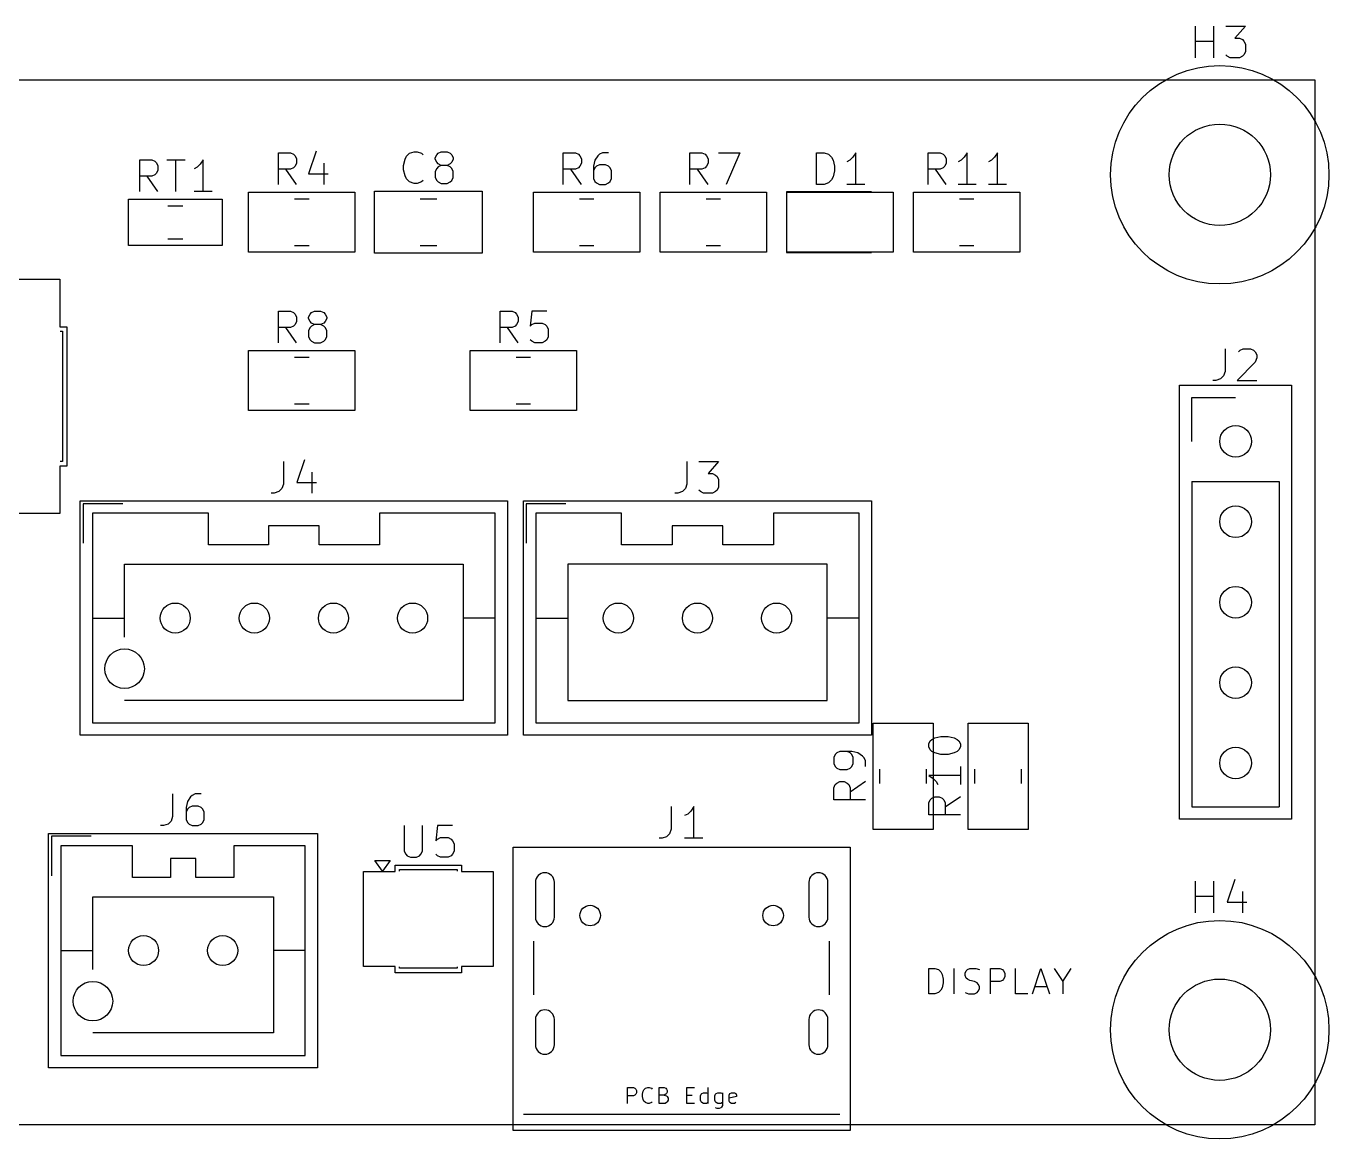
# Model space of a CAD drawing. Header units: millimetres. Extents: x -15 to 128, y -8 to 40.
# Drawn here: x 87.29 to 128.45, y -0.45 to 34.7 of the extents above; entities that cross this region are included whole.
import ezdxf

# ---------------------------------------------------------------- set-up
doc = ezdxf.new("R2010")
doc.units = ezdxf.units.MM
for name, color, linetype, true_color in [('Edge.Cuts', 254, 'CONTINUOUS', 0xd0d2cd), ('F.Courtyard', 6, 'CONTINUOUS', 0xff26e2), ('F.Silkscreen', 41, 'CONTINUOUS', 0xf2eda1), ('User.Drawings', 9, 'CONTINUOUS', 0xc2c2c2)]:
    doc.layers.add(name, color=color, linetype=linetype, true_color=true_color)

msp = doc.modelspace()

# ---------------------------------------------------------------- linework, layer by layer
at = {"layer": 'Edge.Cuts', "linetype": 'CONTINUOUS'}
for p, q in [((0, 33), (128, 33)), ((128, 33), (128, 0)), ((103.38, 7.655), (103.38, 6.555)), ((103.98, 6.555), (103.98, 7.655)), ((112.02, 7.655), (112.02, 6.555)), ((112.62, 6.555), (112.62, 7.655)), ((103.38, 3.325), (103.38, 2.525)), ((103.98, 2.525), (103.98, 3.325)), ((112.02, 3.325), (112.02, 2.525)), ((112.62, 2.525), (112.62, 3.325)), ((128, 0), (0, 0))]:
    msp.add_line(p, q, dxfattribs=at)
at = {"layer": 'Edge.Cuts'}
for centre, radius in [((125, 30), 1.599999), ((125.5, 21.58), 0.5), ((125.5, 19.04), 0.5), ((125.5, 16.5), 0.5), ((92, 16), 0.475), ((94.5, 16), 0.475), ((97, 16), 0.475), ((99.5, 16), 0.475), ((106, 16), 0.475), ((108.5, 16), 0.475), ((111, 16), 0.475), ((90.4, 14.4), 0.624999), ((125.5, 13.96), 0.5), ((125.5, 11.42), 0.5), ((105.11, 6.605), 0.324999), ((110.89, 6.605), 0.324999), ((91, 5.5), 0.475), ((93.5, 5.5), 0.475), ((125, 3), 1.599999), ((89.4, 3.9), 0.624999)]:
    msp.add_circle(centre, radius, dxfattribs=at)
for centre, start, end in [((103.68, 7.655), 0, 180), ((112.32, 7.655), 0, 180), ((103.68, 6.555), -180, 0), ((112.32, 6.555), -180, 0), ((103.68, 3.325), 0, 180), ((112.32, 3.325), 0, 180), ((103.68, 2.525), -180, 0), ((112.32, 2.525), -180, 0)]:
    msp.add_arc(centre, 0.3, start, end, dxfattribs=at)
at = {"layer": 'F.Courtyard', "linetype": 'CONTINUOUS'}
for p, q in [((90.52, 29.23), (93.48, 29.23)), ((90.52, 27.77), (90.52, 29.23)), ((93.48, 29.23), (93.48, 27.77)), ((94.32, 29.45), (97.68, 29.45)), ((94.32, 27.55), (94.32, 29.45)), ((97.68, 29.45), (97.68, 27.55)), ((98.3, 29.48), (101.7, 29.48)), ((98.3, 27.52), (98.3, 29.48)), ((101.7, 29.48), (101.7, 27.52)), ((103.32, 29.45), (106.68, 29.45)), ((103.32, 27.55), (103.32, 29.45)), ((106.68, 29.45), (106.68, 27.55)), ((107.32, 29.45), (110.68, 29.45)), ((107.32, 27.55), (107.32, 29.45)), ((110.68, 29.45), (110.68, 27.55)), ((111.32, 29.45), (114.68, 29.45)), ((111.32, 27.55), (111.32, 29.45)), ((114.68, 29.45), (114.68, 27.55)), ((115.32, 29.45), (118.68, 29.45)), ((115.32, 27.55), (115.32, 29.45)), ((118.68, 29.45), (118.68, 27.55)), ((93.48, 27.77), (90.52, 27.77)), ((97.68, 27.55), (94.32, 27.55)), ((101.7, 27.52), (98.3, 27.52)), ((106.68, 27.55), (103.32, 27.55)), ((110.68, 27.55), (107.32, 27.55)), ((114.68, 27.55), (111.32, 27.55)), ((118.68, 27.55), (115.32, 27.55)), ((79.64, 26.7), (88.36, 26.7)), ((88.36, 26.7), (88.36, 25.2)), ((88.36, 25.2), (88.58, 25.2)), ((88.58, 25.2), (88.58, 20.8)), ((94.32, 24.45), (97.68, 24.45)), ((94.32, 22.55), (94.32, 24.45)), ((97.68, 24.45), (97.68, 22.55)), ((101.32, 24.45), (104.68, 24.45)), ((101.32, 22.55), (101.32, 24.45)), ((104.68, 24.45), (104.68, 22.55)), ((123.73, 23.35), (127.27, 23.35)), ((123.73, 9.65), (123.73, 23.35)), ((127.27, 23.35), (127.27, 9.65)), ((97.68, 22.55), (94.32, 22.55)), ((104.68, 22.55), (101.32, 22.55)), ((88.36, 20.8), (88.36, 19.3)), ((88.58, 20.8), (88.36, 20.8)), ((89, 19.7), (102.5, 19.7)), ((89, 12.3), (89, 19.7)), ((102.5, 19.7), (102.5, 12.3)), ((103, 19.7), (114, 19.7)), ((103, 12.3), (103, 19.7)), ((114, 19.7), (114, 12.3)), ((88.36, 19.3), (79.64, 19.3)), ((114.05, 12.68), (115.95, 12.68)), ((114.05, 9.32), (114.05, 12.68)), ((115.95, 12.68), (115.95, 9.32)), ((117.05, 12.68), (118.95, 12.68)), ((117.05, 9.32), (117.05, 12.68)), ((118.95, 12.68), (118.95, 9.32)), ((102.5, 12.3), (89, 12.3)), ((114, 12.3), (103, 12.3)), ((127.27, 9.65), (123.73, 9.65)), ((88, 9.2), (96.5, 9.2)), ((88, 1.8), (88, 9.2)), ((96.5, 9.2), (96.5, 1.8)), ((115.95, 9.32), (114.05, 9.32)), ((118.95, 9.32), (117.05, 9.32)), ((102.68, 8.76), (113.32, 8.76)), ((102.68, -0.18), (102.68, 8.76)), ((113.32, 8.76), (113.32, -0.18)), ((97.95, 8), (98.95, 8)), ((97.95, 5), (97.95, 8)), ((98.95, 8.2), (101.05, 8.2)), ((98.95, 8), (98.95, 8.2)), ((101.05, 8.2), (101.05, 8)), ((101.05, 8), (102.05, 8)), ((102.05, 8), (102.05, 5)), ((103.38, 7.655), (103.38, 6.555)), ((103.98, 6.555), (103.98, 7.655)), ((112.02, 7.655), (112.02, 6.555)), ((112.62, 6.555), (112.62, 7.655)), ((98.95, 5), (97.95, 5)), ((98.95, 4.8), (98.95, 5)), ((101.05, 5), (101.05, 4.8)), ((102.05, 5), (101.05, 5)), ((101.05, 4.8), (98.95, 4.8)), ((103.38, 3.325), (103.38, 2.525)), ((103.98, 2.525), (103.98, 3.325)), ((112.02, 3.325), (112.02, 2.525)), ((112.62, 2.525), (112.62, 3.325)), ((96.5, 1.8), (88, 1.8)), ((113.32, -0.18), (102.68, -0.18))]:
    msp.add_line(p, q, dxfattribs=at)
at = {"layer": 'F.Courtyard'}
for centre, radius in [((125, 30), 3.45), ((125, 30), 1.599999), ((125.5, 21.58), 0.5), ((125.5, 19.04), 0.5), ((125.5, 16.5), 0.5), ((92, 16), 0.475), ((94.5, 16), 0.475), ((97, 16), 0.475), ((99.5, 16), 0.475), ((106, 16), 0.475), ((108.5, 16), 0.475), ((111, 16), 0.475), ((90.4, 14.4), 0.624999), ((125.5, 13.96), 0.5), ((125.5, 11.42), 0.5), ((105.11, 6.605), 0.324999), ((110.89, 6.605), 0.324999), ((125, 3), 3.45), ((91, 5.5), 0.475), ((93.5, 5.5), 0.475), ((125, 3), 1.599999), ((89.4, 3.9), 0.624999)]:
    msp.add_circle(centre, radius, dxfattribs=at)
for centre, start, end in [((103.68, 7.655), 0, 180), ((112.32, 7.655), 0, 180), ((103.68, 6.555), -180, 0), ((112.32, 6.555), -180, 0), ((103.68, 3.325), 0, 180), ((112.32, 3.325), 0, 180), ((103.68, 2.525), -180, 0), ((112.32, 2.525), -180, 0)]:
    msp.add_arc(centre, 0.3, start, end, dxfattribs=at)
at = {"layer": 'F.Silkscreen', "linetype": 'CONTINUOUS'}
for p, q in [((124.238095, 33.695181), (124.238095, 34.695181)), ((124.809523, 33.695181), (124.809523, 34.695181)), ((125.190476, 34.695181), (125.809523, 34.695181)), ((125.809523, 34.695181), (125.47619, 34.314229)), ((124.238095, 34.218991), (124.809523, 34.218991)), ((125.47619, 34.314229), (125.619047, 34.314229)), ((125.619047, 34.314229), (125.714285, 34.26661)), ((125.714285, 34.26661), (125.761904, 34.218991)), ((125.761904, 34.218991), (125.809523, 34.123753)), ((125.238095, 33.7428), (125.190476, 33.79042)), ((125.761904, 33.79042), (125.714285, 33.7428)), ((125.809523, 33.885658), (125.761904, 33.79042)), ((125.809523, 34.123753), (125.809523, 33.885658)), ((125.333333, 33.695181), (125.238095, 33.7428)), ((125.619047, 33.695181), (125.333333, 33.695181)), ((125.714285, 33.7428), (125.619047, 33.695181)), ((90.880952, 29.475181), (90.880952, 30.475181)), ((90.880952, 30.475181), (91.261904, 30.475181)), ((91.261904, 30.475181), (91.357142, 30.427562)), ((91.738095, 30.475181), (92.309523, 30.475181)), ((92.023809, 29.475181), (92.023809, 30.475181)), ((92.880952, 30.475181), (92.785714, 30.332324)), ((92.880952, 29.475181), (92.880952, 30.475181)), ((95.261905, 29.695181), (95.261905, 30.695181)), ((95.261905, 30.695181), (95.642857, 30.695181)), ((95.642857, 30.695181), (95.738095, 30.647562)), ((95.738095, 30.647562), (95.785714, 30.599943)), ((95.785714, 30.599943), (95.833333, 30.504705)), ((95.833333, 30.504705), (95.833333, 30.361848)), ((96.452381, 30.7428), (96.214286, 30.028515)), ((99.214286, 30.29661), (99.261905, 30.487086)), ((99.261905, 30.487086), (99.309524, 30.582324)), ((99.309524, 30.582324), (99.404762, 30.677562)), ((99.404762, 30.677562), (99.547619, 30.725181)), ((99.547619, 30.725181), (99.642857, 30.725181)), ((99.642857, 30.725181), (99.785714, 30.677562)), ((99.785714, 30.677562), (99.833333, 30.629943)), ((100.214286, 30.534705), (100.261905, 30.629943)), ((100.214286, 30.487086), (100.214286, 30.534705)), ((100.261905, 30.391848), (100.214286, 30.487086)), ((100.261905, 30.629943), (100.309524, 30.677562)), ((100.309524, 30.677562), (100.404762, 30.725181)), ((100.404762, 30.725181), (100.595238, 30.725181)), ((100.595238, 30.725181), (100.690476, 30.677562)), ((100.690476, 30.677562), (100.738095, 30.629943)), ((100.738095, 30.629943), (100.785714, 30.534705)), ((100.785714, 30.487086), (100.738095, 30.391848)), ((100.785714, 30.534705), (100.785714, 30.487086)), ((104.261905, 29.695181), (104.261905, 30.695181)), ((104.261905, 30.695181), (104.642857, 30.695181)), ((104.642857, 30.695181), (104.738095, 30.647562)), ((104.738095, 30.647562), (104.785714, 30.599943)), ((104.785714, 30.599943), (104.833333, 30.504705)), ((104.833333, 30.504705), (104.833333, 30.361848)), ((105.357143, 30.599943), (105.261905, 30.457086)), ((105.404762, 30.647562), (105.357143, 30.599943)), ((105.5, 30.695181), (105.404762, 30.647562)), ((105.690476, 30.695181), (105.5, 30.695181)), ((108.261905, 29.695181), (108.261905, 30.695181)), ((108.261905, 30.695181), (108.642857, 30.695181)), ((108.642857, 30.695181), (108.738095, 30.647562)), ((108.738095, 30.647562), (108.785714, 30.599943)), ((108.785714, 30.599943), (108.833333, 30.504705)), ((108.833333, 30.504705), (108.833333, 30.361848)), ((109.166667, 30.695181), (109.833333, 30.695181)), ((109.833333, 30.695181), (109.404762, 29.695181)), ((112.261905, 29.695181), (112.261905, 30.695181)), ((112.261905, 30.695181), (112.5, 30.695181)), ((112.5, 30.695181), (112.642857, 30.647562)), ((112.642857, 30.647562), (112.738095, 30.552324)), ((112.738095, 30.552324), (112.785714, 30.457086)), ((113.404762, 30.552324), (113.309524, 30.457086)), ((113.5, 30.695181), (113.404762, 30.552324)), ((113.5, 29.695181), (113.5, 30.695181)), ((115.785714, 29.695181), (115.785714, 30.695181)), ((115.785714, 30.695181), (116.166666, 30.695181)), ((116.166666, 30.695181), (116.261904, 30.647562)), ((116.261904, 30.647562), (116.309523, 30.599943)), ((116.309523, 30.599943), (116.357142, 30.504705)), ((116.357142, 30.504705), (116.357142, 30.361848)), ((116.928571, 30.552324), (116.833333, 30.457086)), ((117.023809, 30.695181), (116.928571, 30.552324)), ((117.023809, 29.695181), (117.023809, 30.695181)), ((117.880952, 30.552324), (117.785714, 30.457086)), ((117.97619, 30.695181), (117.880952, 30.552324)), ((117.97619, 29.695181), (117.97619, 30.695181)), ((91.357142, 30.427562), (91.404761, 30.379943)), ((91.404761, 30.379943), (91.45238, 30.284705)), ((91.45238, 30.141848), (91.404761, 30.04661)), ((91.45238, 30.284705), (91.45238, 30.141848)), ((92.690476, 30.237086), (92.595238, 30.189467)), ((92.785714, 30.332324), (92.690476, 30.237086)), ((95.642857, 30.171372), (95.261905, 30.171372)), ((95.833333, 29.695181), (95.5, 30.171372)), ((95.738095, 30.218991), (95.642857, 30.171372)), ((95.785714, 30.26661), (95.738095, 30.218991)), ((95.833333, 30.361848), (95.785714, 30.26661)), ((96.690476, 30.361848), (96.690476, 29.695181)), ((99.214286, 30.153753), (99.214286, 30.29661)), ((99.261905, 29.963277), (99.214286, 30.153753)), ((100.261905, 30.201372), (100.214286, 30.106134)), ((100.214286, 30.106134), (100.214286, 29.915658)), ((100.309524, 30.344229), (100.261905, 30.391848)), ((100.309524, 30.248991), (100.261905, 30.201372)), ((100.404762, 30.29661), (100.309524, 30.344229)), ((100.404762, 30.29661), (100.309524, 30.248991)), ((100.595238, 30.29661), (100.404762, 30.29661)), ((100.690476, 30.344229), (100.595238, 30.29661)), ((100.690476, 30.248991), (100.595238, 30.29661)), ((100.738095, 30.391848), (100.690476, 30.344229)), ((100.738095, 30.201372), (100.690476, 30.248991)), ((100.785714, 30.106134), (100.738095, 30.201372)), ((100.785714, 29.915658), (100.785714, 30.106134)), ((104.642857, 30.171372), (104.261905, 30.171372)), ((104.833333, 29.695181), (104.5, 30.171372)), ((104.738095, 30.218991), (104.642857, 30.171372)), ((104.785714, 30.26661), (104.738095, 30.218991)), ((104.833333, 30.361848), (104.785714, 30.26661)), ((105.261905, 30.457086), (105.214286, 30.26661)), ((105.214286, 30.26661), (105.214286, 29.885658)), ((105.261905, 30.218991), (105.214286, 30.123753)), ((105.309524, 30.26661), (105.261905, 30.218991)), ((105.404762, 30.314229), (105.309524, 30.26661)), ((105.595238, 30.314229), (105.404762, 30.314229)), ((105.690476, 30.26661), (105.595238, 30.314229)), ((105.738095, 30.218991), (105.690476, 30.26661)), ((105.785714, 30.123753), (105.738095, 30.218991)), ((105.785714, 29.885658), (105.785714, 30.123753)), ((108.642857, 30.171372), (108.261905, 30.171372)), ((108.833333, 29.695181), (108.5, 30.171372)), ((108.738095, 30.218991), (108.642857, 30.171372)), ((108.785714, 30.26661), (108.738095, 30.218991)), ((108.833333, 30.361848), (108.785714, 30.26661)), ((112.785714, 30.457086), (112.833333, 30.26661)), ((112.833333, 30.123753), (112.785714, 29.933277)), ((112.833333, 30.26661), (112.833333, 30.123753)), ((113.309524, 30.457086), (113.214286, 30.409467)), ((116.166666, 30.171372), (115.785714, 30.171372)), ((116.357142, 29.695181), (116.023809, 30.171372)), ((116.261904, 30.218991), (116.166666, 30.171372)), ((116.309523, 30.26661), (116.261904, 30.218991)), ((116.357142, 30.361848), (116.309523, 30.26661)), ((116.833333, 30.457086), (116.738095, 30.409467)), ((117.785714, 30.457086), (117.690476, 30.409467)), ((91.261904, 29.951372), (90.880952, 29.951372)), ((91.45238, 29.475181), (91.119047, 29.951372)), ((91.357142, 29.998991), (91.261904, 29.951372)), ((91.404761, 30.04661), (91.357142, 29.998991)), ((96.214286, 30.028515), (96.833333, 30.028515)), ((99.309524, 29.868039), (99.261905, 29.963277)), ((99.404762, 29.7728), (99.309524, 29.868039)), ((99.547619, 29.725181), (99.404762, 29.7728)), ((99.642857, 29.725181), (99.547619, 29.725181)), ((99.785714, 29.7728), (99.642857, 29.725181)), ((99.833333, 29.82042), (99.785714, 29.7728)), ((100.214286, 29.915658), (100.261905, 29.82042)), ((100.261905, 29.82042), (100.309524, 29.7728)), ((100.309524, 29.7728), (100.404762, 29.725181)), ((100.404762, 29.725181), (100.595238, 29.725181)), ((100.595238, 29.725181), (100.690476, 29.7728)), ((100.690476, 29.7728), (100.738095, 29.82042)), ((100.738095, 29.82042), (100.785714, 29.915658)), ((105.214286, 29.885658), (105.261905, 29.79042)), ((105.261905, 29.79042), (105.309524, 29.7428)), ((105.309524, 29.7428), (105.404762, 29.695181)), ((105.404762, 29.695181), (105.595238, 29.695181)), ((105.595238, 29.695181), (105.690476, 29.7428)), ((105.690476, 29.7428), (105.738095, 29.79042)), ((105.738095, 29.79042), (105.785714, 29.885658)), ((112.5, 29.695181), (112.261905, 29.695181)), ((112.642857, 29.7428), (112.5, 29.695181)), ((112.738095, 29.838039), (112.642857, 29.7428)), ((112.785714, 29.933277), (112.738095, 29.838039)), ((113.785714, 29.695181), (113.214286, 29.695181)), ((117.309523, 29.695181), (116.738095, 29.695181)), ((118.261904, 29.695181), (117.690476, 29.695181)), ((93.166666, 29.475181), (92.595238, 29.475181)), ((95.772936, 29.235), (96.227064, 29.235)), ((99.738748, 29.235), (100.261252, 29.235)), ((104.772936, 29.235), (105.227064, 29.235)), ((108.772936, 29.235), (109.227064, 29.235)), ((111.315, 29.46), (111.315, 27.54)), ((114, 29.46), (111.315, 29.46)), ((116.772936, 29.235), (117.227064, 29.235)), ((91.762742, 29.0225), (92.237258, 29.0225)), ((91.762742, 27.9775), (92.237258, 27.9775)), ((95.772936, 27.765), (96.227064, 27.765)), ((99.738748, 27.765), (100.261252, 27.765)), ((104.772936, 27.765), (105.227064, 27.765)), ((108.772936, 27.765), (109.227064, 27.765)), ((116.772936, 27.765), (117.227064, 27.765)), ((111.315, 27.54), (114, 27.54)), ((95.261905, 24.695181), (95.261905, 25.695181)), ((95.261905, 25.695181), (95.642857, 25.695181)), ((95.642857, 25.695181), (95.738095, 25.647562)), ((95.738095, 25.647562), (95.785714, 25.599943)), ((95.785714, 25.599943), (95.833333, 25.504705)), ((96.214286, 25.504705), (96.261905, 25.599943)), ((96.261905, 25.599943), (96.309524, 25.647562)), ((96.309524, 25.647562), (96.404762, 25.695181)), ((96.404762, 25.695181), (96.595238, 25.695181)), ((96.595238, 25.695181), (96.690476, 25.647562)), ((96.690476, 25.647562), (96.738095, 25.599943)), ((96.738095, 25.599943), (96.785714, 25.504705)), ((102.261905, 24.695181), (102.261905, 25.695181)), ((102.261905, 25.695181), (102.642857, 25.695181)), ((102.642857, 25.695181), (102.738095, 25.647562)), ((102.738095, 25.647562), (102.785714, 25.599943)), ((102.785714, 25.599943), (102.833333, 25.504705)), ((103.261905, 25.695181), (103.214286, 25.218991)), ((103.738095, 25.695181), (103.261905, 25.695181)), ((95.642857, 25.171372), (95.261905, 25.171372)), ((95.833333, 24.695181), (95.5, 25.171372)), ((95.738095, 25.218991), (95.642857, 25.171372)), ((95.785714, 25.26661), (95.738095, 25.218991)), ((95.833333, 25.361848), (95.785714, 25.26661)), ((95.833333, 25.504705), (95.833333, 25.361848)), ((96.214286, 25.457086), (96.214286, 25.504705)), ((96.261905, 25.361848), (96.214286, 25.457086)), ((96.261905, 25.171372), (96.214286, 25.076134)), ((96.309524, 25.314229), (96.261905, 25.361848)), ((96.309524, 25.218991), (96.261905, 25.171372)), ((96.404762, 25.26661), (96.309524, 25.314229)), ((96.404762, 25.26661), (96.309524, 25.218991)), ((96.595238, 25.26661), (96.404762, 25.26661)), ((96.690476, 25.314229), (96.595238, 25.26661)), ((96.690476, 25.218991), (96.595238, 25.26661)), ((96.738095, 25.361848), (96.690476, 25.314229)), ((96.738095, 25.171372), (96.690476, 25.218991)), ((96.785714, 25.457086), (96.738095, 25.361848)), ((96.785714, 25.076134), (96.738095, 25.171372)), ((96.785714, 25.504705), (96.785714, 25.457086)), ((102.642857, 25.171372), (102.261905, 25.171372)), ((102.833333, 24.695181), (102.5, 25.171372)), ((102.738095, 25.218991), (102.642857, 25.171372)), ((102.785714, 25.26661), (102.738095, 25.218991)), ((102.833333, 25.361848), (102.785714, 25.26661)), ((102.833333, 25.504705), (102.833333, 25.361848)), ((103.214286, 25.218991), (103.261905, 25.26661)), ((103.261905, 25.26661), (103.357143, 25.314229)), ((103.357143, 25.314229), (103.595238, 25.314229)), ((103.595238, 25.314229), (103.690476, 25.26661)), ((103.690476, 25.26661), (103.738095, 25.218991)), ((103.738095, 25.218991), (103.785714, 25.123753)), ((103.785714, 25.123753), (103.785714, 24.885658)), ((88.37, 25.06), (88.435, 25.06)), ((88.435, 25.06), (88.435, 20.94)), ((96.214286, 25.076134), (96.214286, 24.885658)), ((96.214286, 24.885658), (96.261905, 24.79042)), ((96.261905, 24.79042), (96.309524, 24.7428)), ((96.309524, 24.7428), (96.404762, 24.695181)), ((96.595238, 24.695181), (96.690476, 24.7428)), ((96.690476, 24.7428), (96.738095, 24.79042)), ((96.738095, 24.79042), (96.785714, 24.885658)), ((96.785714, 24.885658), (96.785714, 25.076134)), ((103.261905, 24.7428), (103.214286, 24.79042)), ((103.357143, 24.695181), (103.261905, 24.7428)), ((103.690476, 24.7428), (103.595238, 24.695181)), ((103.738095, 24.79042), (103.690476, 24.7428)), ((103.785714, 24.885658), (103.738095, 24.79042)), ((96.404762, 24.695181), (96.595238, 24.695181)), ((103.595238, 24.695181), (103.357143, 24.695181)), ((125.166666, 24.505181), (125.166666, 23.790896)), ((125.595238, 24.409943), (125.642857, 24.457562)), ((125.642857, 24.457562), (125.738095, 24.505181)), ((125.738095, 24.505181), (125.97619, 24.505181)), ((125.97619, 24.505181), (126.071428, 24.457562)), ((126.071428, 24.457562), (126.119047, 24.409943)), ((126.119047, 24.409943), (126.166666, 24.314705)), ((126.166666, 24.314705), (126.166666, 24.219467)), ((95.772936, 24.235), (96.227064, 24.235)), ((102.772936, 24.235), (103.227064, 24.235)), ((126.119047, 24.07661), (125.547619, 23.505181)), ((126.166666, 24.219467), (126.119047, 24.07661)), ((124.880952, 23.505181), (124.785714, 23.505181)), ((125.023809, 23.5528), (124.880952, 23.505181)), ((125.119047, 23.648039), (125.023809, 23.5528)), ((125.166666, 23.790896), (125.119047, 23.648039)), ((125.547619, 23.505181), (126.166666, 23.505181)), ((95.772936, 22.765), (96.227064, 22.765)), ((102.772936, 22.765), (103.227064, 22.765)), ((124.12, 22.96), (125.5, 22.96)), ((124.12, 21.58), (124.12, 22.96)), ((96.083333, 20.9928), (95.845238, 20.278515)), ((88.435, 20.94), (88.37, 20.94)), ((95.416666, 20.945181), (95.416666, 20.230896)), ((96.321428, 20.611848), (96.321428, 19.945181)), ((108.166666, 20.945181), (108.166666, 20.230896)), ((108.547619, 20.945181), (109.166666, 20.945181)), ((109.166666, 20.945181), (108.833333, 20.564229)), ((95.416666, 20.230896), (95.369047, 20.088039)), ((95.845238, 20.278515), (96.464285, 20.278515)), ((108.166666, 20.230896), (108.119047, 20.088039)), ((108.833333, 20.564229), (108.97619, 20.564229)), ((108.97619, 20.564229), (109.071428, 20.51661)), ((109.071428, 20.51661), (109.119047, 20.468991)), ((109.119047, 20.468991), (109.166666, 20.373753)), ((109.166666, 20.373753), (109.166666, 20.135658)), ((124.12, 20.31), (124.12, 10.04)), ((124.12, 20.31), (126.88, 20.31)), ((126.88, 20.31), (126.88, 10.04)), ((95.130952, 19.945181), (95.035714, 19.945181)), ((95.273809, 19.9928), (95.130952, 19.945181)), ((95.369047, 20.088039), (95.273809, 19.9928)), ((107.880952, 19.945181), (107.785714, 19.945181)), ((108.023809, 19.9928), (107.880952, 19.945181)), ((108.119047, 20.088039), (108.023809, 19.9928)), ((108.595238, 19.9928), (108.547619, 20.04042)), ((108.690476, 19.945181), (108.595238, 19.9928)), ((108.97619, 19.945181), (108.690476, 19.945181)), ((109.071428, 19.9928), (108.97619, 19.945181)), ((109.119047, 20.04042), (109.071428, 19.9928)), ((109.166666, 20.135658), (109.119047, 20.04042)), ((89.09, 19.61), (89.09, 18.36)), ((90.34, 19.61), (89.09, 19.61)), ((103.09, 19.61), (103.09, 18.36)), ((104.34, 19.61), (103.09, 19.61)), ((89.39, 19.31), (89.39, 12.69)), ((93.05, 19.31), (89.39, 19.31)), ((93.05, 18.31), (93.05, 19.31)), ((98.45, 19.31), (98.45, 18.31)), ((102.11, 19.31), (98.45, 19.31)), ((102.11, 12.69), (102.11, 19.31)), ((103.39, 19.31), (103.39, 12.69)), ((106.1, 19.31), (103.39, 19.31)), ((106.1, 18.31), (106.1, 19.31)), ((110.9, 19.31), (110.9, 18.31)), ((113.61, 19.31), (110.9, 19.31)), ((113.61, 12.69), (113.61, 19.31)), ((94.95, 18.91), (94.95, 18.31)), ((96.55, 18.91), (94.95, 18.91)), ((96.55, 18.31), (96.55, 18.91)), ((107.7, 18.91), (107.7, 18.31)), ((109.3, 18.91), (107.7, 18.91)), ((109.3, 18.31), (109.3, 18.91)), ((94.95, 18.31), (93.05, 18.31)), ((98.45, 18.31), (96.55, 18.31)), ((107.7, 18.31), (106.1, 18.31)), ((110.9, 18.31), (109.3, 18.31)), ((90.4, 17.7), (101.1, 17.7)), ((90.4, 15.4), (90.4, 17.7)), ((101.1, 17.7), (101.1, 13.4)), ((104.4, 17.7), (104.4, 13.4)), ((112.6, 17.7), (104.4, 17.7)), ((112.6, 13.4), (112.6, 17.7)), ((89.39, 16), (90.4, 16)), ((102.11, 16), (101.1, 16)), ((103.39, 16), (104.4, 16)), ((113.61, 16), (112.6, 16)), ((101.1, 13.4), (90.4, 13.4)), ((104.4, 13.4), (112.6, 13.4)), ((89.39, 12.69), (102.11, 12.69)), ((103.39, 12.69), (113.61, 12.69)), ((115.804819, 12.02381), (115.852438, 12.119048)), ((115.804819, 11.928572), (115.804819, 12.02381)), ((115.852438, 12.119048), (115.900057, 12.166667)), ((115.900057, 12.166667), (115.995295, 12.214286)), ((115.995295, 12.214286), (116.185771, 12.261905)), ((116.185771, 12.261905), (116.423866, 12.261905)), ((116.423866, 12.261905), (116.614342, 12.214286)), ((116.614342, 12.214286), (116.70958, 12.166667)), ((116.70958, 12.166667), (116.7572, 12.119048)), ((116.7572, 12.119048), (116.804819, 12.02381)), ((116.804819, 12.02381), (116.804819, 11.928572)), ((112.852438, 11.690477), (112.804819, 11.595239)), ((112.804819, 11.595239), (112.804819, 11.404763)), ((112.900057, 11.738096), (112.852438, 11.690477)), ((112.995295, 11.785715), (112.900057, 11.738096)), ((113.376247, 11.785715), (112.995295, 11.785715)), ((113.328628, 11.738096), (113.23339, 11.785715)), ((113.376247, 11.690477), (113.328628, 11.738096)), ((113.566723, 11.738096), (113.376247, 11.785715)), ((113.423866, 11.595239), (113.376247, 11.690477)), ((113.423866, 11.404763), (113.423866, 11.595239)), ((113.70958, 11.642858), (113.566723, 11.738096)), ((113.7572, 11.595239), (113.70958, 11.642858)), ((113.804819, 11.500001), (113.7572, 11.595239)), ((115.852438, 11.833334), (115.804819, 11.928572)), ((115.900057, 11.785715), (115.852438, 11.833334)), ((115.995295, 11.738096), (115.900057, 11.785715)), ((116.185771, 11.690477), (115.995295, 11.738096)), ((116.423866, 11.690477), (116.185771, 11.690477)), ((116.614342, 11.738096), (116.423866, 11.690477)), ((116.70958, 11.785715), (116.614342, 11.738096)), ((116.7572, 11.833334), (116.70958, 11.785715)), ((116.804819, 11.928572), (116.7572, 11.833334)), ((112.804819, 11.404763), (112.852438, 11.309525)), ((112.852438, 11.309525), (112.900057, 11.261906)), ((112.900057, 11.261906), (112.995295, 11.214287)), ((112.995295, 11.214287), (113.23339, 11.214287)), ((113.23339, 11.214287), (113.328628, 11.261906)), ((113.328628, 11.261906), (113.376247, 11.309525)), ((113.376247, 11.309525), (113.423866, 11.404763)), ((113.804819, 11.309525), (113.804819, 11.500001)), ((114.265, 10.772936), (114.265, 11.227064)), ((115.735, 10.772936), (115.735, 11.227064)), ((116.804819, 11.309524), (116.804819, 10.738096)), ((117.265, 10.772936), (117.265, 11.227064)), ((118.735, 10.772936), (118.735, 11.227064)), ((112.804819, 10.642858), (112.852438, 10.738096)), ((112.852438, 10.738096), (112.900057, 10.785715)), ((112.900057, 10.785715), (112.995295, 10.833334)), ((112.995295, 10.833334), (113.138152, 10.833334)), ((113.138152, 10.833334), (113.23339, 10.785715)), ((113.23339, 10.785715), (113.281009, 10.738096)), ((113.281009, 10.738096), (113.328628, 10.642858)), ((113.804819, 10.833334), (113.328628, 10.500001)), ((116.804819, 11.02381), (115.804819, 11.02381)), ((115.804819, 11.02381), (115.947676, 10.928572)), ((115.947676, 10.928572), (116.042914, 10.833334)), ((116.042914, 10.833334), (116.090533, 10.738096)), ((91.916666, 10.445181), (91.916666, 9.730896)), ((92.488095, 10.349943), (92.392857, 10.207086)), ((92.535714, 10.397562), (92.488095, 10.349943)), ((92.630952, 10.445181), (92.535714, 10.397562)), ((92.821428, 10.445181), (92.630952, 10.445181)), ((112.804819, 10.261906), (112.804819, 10.642858)), ((113.328628, 10.642858), (113.328628, 10.261906)), ((115.852438, 10.261905), (115.900057, 10.309524)), ((115.900057, 10.309524), (115.995295, 10.357143)), ((115.995295, 10.357143), (116.138152, 10.357143)), ((116.138152, 10.357143), (116.23339, 10.309524)), ((116.23339, 10.309524), (116.281009, 10.261905)), ((116.804819, 10.357143), (116.328628, 10.02381)), ((92.392857, 10.207086), (92.345238, 10.01661)), ((92.345238, 10.01661), (92.345238, 9.635658)), ((92.392857, 9.968991), (92.345238, 9.873753)), ((92.440476, 10.01661), (92.392857, 9.968991)), ((92.535714, 10.064229), (92.440476, 10.01661)), ((92.72619, 10.064229), (92.535714, 10.064229)), ((92.821428, 10.01661), (92.72619, 10.064229)), ((92.869047, 9.968991), (92.821428, 10.01661)), ((92.916666, 9.873753), (92.869047, 9.968991)), ((107.666666, 10.045181), (107.666666, 9.330896)), ((108.285714, 9.902324), (108.190476, 9.807086)), ((108.380952, 10.045181), (108.285714, 9.902324)), ((108.380952, 9.045181), (108.380952, 10.045181)), ((113.804819, 10.261906), (112.804819, 10.261906)), ((115.804819, 10.166667), (115.852438, 10.261905)), ((115.804819, 9.785715), (115.804819, 10.166667)), ((116.281009, 10.261905), (116.328628, 10.166667)), ((116.328628, 10.166667), (116.328628, 9.785715)), ((124.12, 10.04), (126.88, 10.04)), ((91.773809, 9.4928), (91.630952, 9.445181)), ((91.869047, 9.588039), (91.773809, 9.4928)), ((91.916666, 9.730896), (91.869047, 9.588039)), ((92.345238, 9.635658), (92.392857, 9.54042)), ((92.392857, 9.54042), (92.440476, 9.4928)), ((92.440476, 9.4928), (92.535714, 9.445181)), ((92.72619, 9.445181), (92.821428, 9.4928)), ((92.821428, 9.4928), (92.869047, 9.54042)), ((92.869047, 9.54042), (92.916666, 9.635658)), ((92.916666, 9.635658), (92.916666, 9.873753)), ((108.190476, 9.807086), (108.095238, 9.759467)), ((116.804819, 9.785715), (115.804819, 9.785715)), ((88.09, 9.11), (88.09, 7.86)), ((89.34, 9.11), (88.09, 9.11)), ((91.630952, 9.445181), (91.535714, 9.445181)), ((92.535714, 9.445181), (92.72619, 9.445181)), ((99.238095, 9.445181), (99.238095, 8.635658)), ((99.809523, 8.635658), (99.809523, 9.445181)), ((100.285714, 9.445181), (100.238095, 8.968991)), ((100.761904, 9.445181), (100.285714, 9.445181)), ((100.285714, 9.01661), (100.380952, 9.064229)), ((100.380952, 9.064229), (100.619047, 9.064229)), ((100.619047, 9.064229), (100.714285, 9.01661)), ((107.523809, 9.0928), (107.380952, 9.045181)), ((107.619047, 9.188039), (107.523809, 9.0928)), ((107.666666, 9.330896), (107.619047, 9.188039)), ((88.39, 8.81), (88.39, 2.19)), ((90.65, 8.81), (88.39, 8.81)), ((90.65, 7.81), (90.65, 8.81)), ((93.85, 8.81), (93.85, 7.81)), ((96.11, 8.81), (93.85, 8.81)), ((96.11, 2.19), (96.11, 8.81)), ((100.238095, 8.968991), (100.285714, 9.01661)), ((100.714285, 9.01661), (100.761904, 8.968991)), ((100.761904, 8.968991), (100.809523, 8.873753)), ((100.809523, 8.873753), (100.809523, 8.635658)), ((107.380952, 9.045181), (107.285714, 9.045181)), ((108.666666, 9.045181), (108.095238, 9.045181)), ((91.85, 8.41), (91.85, 7.81)), ((92.65, 8.41), (91.85, 8.41)), ((92.65, 7.81), (92.65, 8.41)), ((98.55, 8.01), (98.31, 8.34)), ((98.31, 8.34), (98.79, 8.34)), ((98.55, 8.01), (98.31, 8.34)), ((98.31, 8.34), (98.79, 8.34)), ((98.79, 8.34), (98.55, 8.01)), ((98.79, 8.34), (98.55, 8.01)), ((99.238095, 8.635658), (99.285714, 8.54042)), ((99.285714, 8.54042), (99.333333, 8.4928)), ((99.333333, 8.4928), (99.428571, 8.445181)), ((99.428571, 8.445181), (99.619047, 8.445181)), ((99.619047, 8.445181), (99.714285, 8.4928)), ((99.714285, 8.4928), (99.761904, 8.54042)), ((99.761904, 8.54042), (99.809523, 8.635658)), ((100.285714, 8.4928), (100.238095, 8.54042)), ((100.380952, 8.445181), (100.285714, 8.4928)), ((100.619047, 8.445181), (100.380952, 8.445181)), ((100.714285, 8.4928), (100.619047, 8.445181)), ((100.761904, 8.54042), (100.714285, 8.4928)), ((100.809523, 8.635658), (100.761904, 8.54042)), ((99.09, 8.06), (100.91, 8.06)), ((99.09, 8.01), (99.09, 8.06)), ((100.91, 8.06), (100.91, 8.01)), ((91.85, 7.81), (90.65, 7.81)), ((93.85, 7.81), (92.65, 7.81)), ((103.38, 7.655), (103.38, 6.555)), ((103.98, 6.555), (103.98, 7.655)), ((112.02, 7.655), (112.02, 6.555)), ((112.62, 6.555), (112.62, 7.655)), ((124.238095, 6.695181), (124.238095, 7.695181)), ((124.809523, 6.695181), (124.809523, 7.695181)), ((125.47619, 7.7428), (125.238095, 7.028515)), ((89.4, 7.2), (95.1, 7.2)), ((89.4, 4.9), (89.4, 7.2)), ((95.1, 7.2), (95.1, 2.9)), ((124.238095, 7.218991), (124.809523, 7.218991)), ((125.238095, 7.028515), (125.857142, 7.028515)), ((125.714285, 7.361848), (125.714285, 6.695181)), ((103.33, 4.1), (103.33, 5.8)), ((112.67, 4.1), (112.67, 5.8)), ((88.39, 5.5), (89.4, 5.5)), ((96.11, 5.5), (95.1, 5.5)), ((99.09, 4.94), (99.09, 4.99)), ((100.91, 4.94), (99.09, 4.94)), ((100.91, 4.99), (100.91, 4.94)), ((115.809524, 4.136145), (115.809524, 4.936145)), ((115.809524, 4.936145), (116, 4.936145)), ((116, 4.936145), (116.114286, 4.89805)), ((116.114286, 4.89805), (116.190476, 4.82186)), ((116.190476, 4.82186), (116.228571, 4.745669)), ((116.228571, 4.745669), (116.266667, 4.593288)), ((116.266667, 4.593288), (116.266667, 4.479002)), ((116.609524, 4.136145), (116.609524, 4.936145)), ((116.95238, 4.783764), (116.990476, 4.859955)), ((116.95238, 4.707574), (116.95238, 4.783764)), ((116.990476, 4.631383), (116.95238, 4.707574)), ((116.990476, 4.859955), (117.028571, 4.89805)), ((117.028571, 4.593288), (116.990476, 4.631383)), ((117.028571, 4.89805), (117.104761, 4.936145)), ((117.104761, 4.555193), (117.028571, 4.593288)), ((117.104761, 4.936145), (117.295238, 4.936145)), ((117.257142, 4.517098), (117.104761, 4.555193)), ((117.295238, 4.936145), (117.409523, 4.89805)), ((117.752381, 4.136145), (117.752381, 4.936145)), ((117.752381, 4.936145), (118.057143, 4.936145)), ((118.057143, 4.936145), (118.133333, 4.89805)), ((118.133333, 4.555193), (118.057143, 4.517098)), ((118.133333, 4.89805), (118.171428, 4.859955)), ((118.171428, 4.593288), (118.133333, 4.555193)), ((118.171428, 4.859955), (118.209524, 4.783764)), ((118.209524, 4.669479), (118.171428, 4.593288)), ((118.209524, 4.783764), (118.209524, 4.669479)), ((118.552381, 4.136145), (118.552381, 4.936145)), ((119.085714, 4.136145), (119.352381, 4.936145)), ((119.352381, 4.936145), (119.619047, 4.136145)), ((119.771428, 4.936145), (120.038095, 4.517098)), ((120.038095, 4.517098), (120.304761, 4.936145)), ((116, 4.136145), (115.809524, 4.136145)), ((116.114286, 4.17424), (116, 4.136145)), ((116.190476, 4.250431), (116.114286, 4.17424)), ((116.228571, 4.326621), (116.190476, 4.250431)), ((116.266667, 4.479002), (116.228571, 4.326621)), ((116.95238, 4.17424), (117.066666, 4.136145)), ((117.066666, 4.136145), (117.257142, 4.136145)), ((117.333333, 4.479002), (117.257142, 4.517098)), ((117.257142, 4.136145), (117.333333, 4.17424)), ((117.371428, 4.440907), (117.333333, 4.479002)), ((117.333333, 4.17424), (117.371428, 4.212336)), ((117.409523, 4.364717), (117.371428, 4.440907)), ((117.371428, 4.212336), (117.409523, 4.288526)), ((117.409523, 4.288526), (117.409523, 4.364717)), ((118.057143, 4.517098), (117.752381, 4.517098)), ((118.933333, 4.136145), (118.552381, 4.136145)), ((119.161904, 4.364717), (119.542857, 4.364717)), ((120.038095, 4.517098), (120.038095, 4.136145)), ((103.38, 3.325), (103.38, 2.525)), ((103.98, 2.525), (103.98, 3.325)), ((112.02, 3.325), (112.02, 2.525)), ((112.62, 2.525), (112.62, 3.325)), ((95.1, 2.9), (89.4, 2.9)), ((88.39, 2.19), (96.11, 2.19))]:
    msp.add_line(p, q, dxfattribs=at)
at = {"layer": 'F.Silkscreen'}
for centre, radius in [((125, 30), 1.599999), ((125.5, 21.58), 0.5), ((125.5, 19.04), 0.5), ((125.5, 16.5), 0.5), ((92, 16), 0.475), ((94.5, 16), 0.475), ((97, 16), 0.475), ((99.5, 16), 0.475), ((106, 16), 0.475), ((108.5, 16), 0.475), ((111, 16), 0.475), ((90.4, 14.4), 0.624999), ((125.5, 13.96), 0.5), ((125.5, 11.42), 0.5), ((105.11, 6.605), 0.324999), ((110.89, 6.605), 0.324999), ((91, 5.5), 0.475), ((93.5, 5.5), 0.475), ((125, 3), 1.599999), ((89.4, 3.9), 0.624999)]:
    msp.add_circle(centre, radius, dxfattribs=at)
for centre, start, end in [((103.68, 7.655), 0, 180), ((112.32, 7.655), 0, 180), ((103.68, 6.555), -180, 0), ((112.32, 6.555), -180, 0), ((103.68, 3.325), 0, 180), ((112.32, 3.325), 0, 180), ((103.68, 2.525), -180, 0), ((112.32, 2.525), -180, 0)]:
    msp.add_arc(centre, 0.3, start, end, dxfattribs=at)
at = {"layer": 'User.Drawings', "linetype": 'CONTINUOUS'}
for p, q in [((103.38, 7.655), (103.38, 6.555)), ((103.98, 6.555), (103.98, 7.655)), ((112.02, 7.655), (112.02, 6.555)), ((112.62, 6.555), (112.62, 7.655)), ((103.38, 3.325), (103.38, 2.525)), ((103.98, 2.525), (103.98, 3.325)), ((112.02, 3.325), (112.02, 2.525)), ((112.62, 2.525), (112.62, 3.325)), ((106.285714, 0.673891), (106.285714, 1.173891)), ((106.285714, 1.173891), (106.47619, 1.173891)), ((106.47619, 0.911986), (106.285714, 0.911986)), ((106.47619, 1.173891), (106.523809, 1.150081)), ((106.523809, 0.935796), (106.47619, 0.911986)), ((106.523809, 1.150081), (106.547619, 1.126272)), ((106.547619, 0.959605), (106.523809, 0.935796)), ((106.547619, 1.126272), (106.571428, 1.078653)), ((106.571428, 1.007224), (106.547619, 0.959605)), ((106.571428, 1.078653), (106.571428, 1.007224)), ((106.761905, 0.959605), (106.785714, 1.054843)), ((106.761905, 0.888177), (106.761905, 0.959605)), ((106.785714, 0.792939), (106.761905, 0.888177)), ((106.785714, 1.054843), (106.809524, 1.102462)), ((106.809524, 1.102462), (106.857143, 1.150081)), ((106.857143, 1.150081), (106.928571, 1.173891)), ((106.928571, 1.173891), (106.97619, 1.173891)), ((106.97619, 1.173891), (107.047619, 1.150081)), ((107.047619, 1.150081), (107.071428, 1.126272)), ((107.285714, 0.673891), (107.285714, 1.173891)), ((107.285714, 1.173891), (107.452381, 1.173891)), ((107.452381, 0.935796), (107.285714, 0.935796)), ((107.452381, 1.173891), (107.5, 1.150081)), ((107.5, 0.959605), (107.452381, 0.935796)), ((107.452381, 0.935796), (107.523809, 0.911986)), ((107.5, 1.150081), (107.523809, 1.126272)), ((107.523809, 0.983415), (107.5, 0.959605)), ((107.523809, 1.126272), (107.547619, 1.078653)), ((107.547619, 1.031034), (107.523809, 0.983415)), ((107.523809, 0.911986), (107.547619, 0.888177)), ((107.547619, 1.078653), (107.547619, 1.031034)), ((107.547619, 0.888177), (107.571428, 0.840558)), ((107.571428, 0.840558), (107.571428, 0.769129)), ((108.166666, 0.673891), (108.166666, 1.173891)), ((108.166666, 1.173891), (108.404761, 1.173891)), ((108.166666, 0.935796), (108.333333, 0.935796)), ((108.595238, 0.911986), (108.619047, 0.959605)), ((108.595238, 0.769129), (108.595238, 0.911986)), ((108.619047, 0.959605), (108.642857, 0.983415)), ((108.642857, 0.983415), (108.690476, 1.007224)), ((108.690476, 1.007224), (108.785714, 1.007224)), ((108.785714, 1.007224), (108.833333, 0.983415)), ((108.833333, 0.673891), (108.833333, 1.173891)), ((109.047619, 0.911986), (109.071428, 0.959605)), ((109.047619, 0.769129), (109.047619, 0.911986)), ((109.071428, 0.959605), (109.095238, 0.983415)), ((109.095238, 0.983415), (109.142857, 1.007224)), ((109.142857, 1.007224), (109.238095, 1.007224)), ((109.238095, 1.007224), (109.285714, 0.983415)), ((109.285714, 1.007224), (109.285714, 0.602462)), ((109.5, 0.935796), (109.523809, 0.983415)), ((109.5, 0.74532), (109.5, 0.935796)), ((109.738095, 0.888177), (109.5, 0.840558)), ((109.523809, 0.983415), (109.571428, 1.007224)), ((109.571428, 1.007224), (109.666666, 1.007224)), ((109.666666, 1.007224), (109.714285, 0.983415)), ((109.714285, 0.983415), (109.738095, 0.935796)), ((109.738095, 0.935796), (109.738095, 0.888177)), ((106.809524, 0.74532), (106.785714, 0.792939)), ((106.857143, 0.6977), (106.809524, 0.74532)), ((106.928571, 0.673891), (106.857143, 0.6977)), ((106.97619, 0.673891), (106.928571, 0.673891)), ((107.047619, 0.6977), (106.97619, 0.673891)), ((107.071428, 0.72151), (107.047619, 0.6977)), ((107.47619, 0.673891), (107.285714, 0.673891)), ((107.523809, 0.6977), (107.47619, 0.673891)), ((107.547619, 0.72151), (107.523809, 0.6977)), ((107.571428, 0.769129), (107.547619, 0.72151)), ((108.404761, 0.673891), (108.166666, 0.673891)), ((108.619047, 0.72151), (108.595238, 0.769129)), ((108.642857, 0.6977), (108.619047, 0.72151)), ((108.690476, 0.673891), (108.642857, 0.6977)), ((108.785714, 0.673891), (108.690476, 0.673891)), ((108.833333, 0.6977), (108.785714, 0.673891)), ((109.071428, 0.72151), (109.047619, 0.769129)), ((109.095238, 0.6977), (109.071428, 0.72151)), ((109.119047, 0.507224), (109.071428, 0.531034)), ((109.142857, 0.673891), (109.095238, 0.6977)), ((109.190476, 0.507224), (109.119047, 0.507224)), ((109.238095, 0.673891), (109.142857, 0.673891)), ((109.238095, 0.531034), (109.190476, 0.507224)), ((109.285714, 0.6977), (109.238095, 0.673891)), ((109.261904, 0.554843), (109.238095, 0.531034)), ((109.285714, 0.602462), (109.261904, 0.554843)), ((109.523809, 0.6977), (109.5, 0.74532)), ((109.571428, 0.673891), (109.523809, 0.6977)), ((109.666666, 0.673891), (109.571428, 0.673891)), ((109.714285, 0.6977), (109.666666, 0.673891)), ((113, 0.325), (103, 0.325))]:
    msp.add_line(p, q, dxfattribs=at)
at = {"layer": 'User.Drawings'}
for centre, radius in [((125, 30), 1.599999), ((125.5, 21.58), 0.5), ((125.5, 19.04), 0.5), ((125.5, 16.5), 0.5), ((92, 16), 0.475), ((94.5, 16), 0.475), ((97, 16), 0.475), ((99.5, 16), 0.475), ((106, 16), 0.475), ((108.5, 16), 0.475), ((111, 16), 0.475), ((90.4, 14.4), 0.624999), ((125.5, 13.96), 0.5), ((125.5, 11.42), 0.5), ((105.11, 6.605), 0.324999), ((110.89, 6.605), 0.324999), ((91, 5.5), 0.475), ((93.5, 5.5), 0.475), ((125, 3), 1.599999), ((89.4, 3.9), 0.624999)]:
    msp.add_circle(centre, radius, dxfattribs=at)
for centre, start, end in [((103.68, 7.655), 0, 180), ((112.32, 7.655), 0, 180), ((103.68, 6.555), -180, 0), ((112.32, 6.555), -180, 0), ((103.68, 3.325), 0, 180), ((112.32, 3.325), 0, 180), ((103.68, 2.525), -180, 0), ((112.32, 2.525), -180, 0)]:
    msp.add_arc(centre, 0.3, start, end, dxfattribs=at)

doc.saveas('drawing.dxf')
